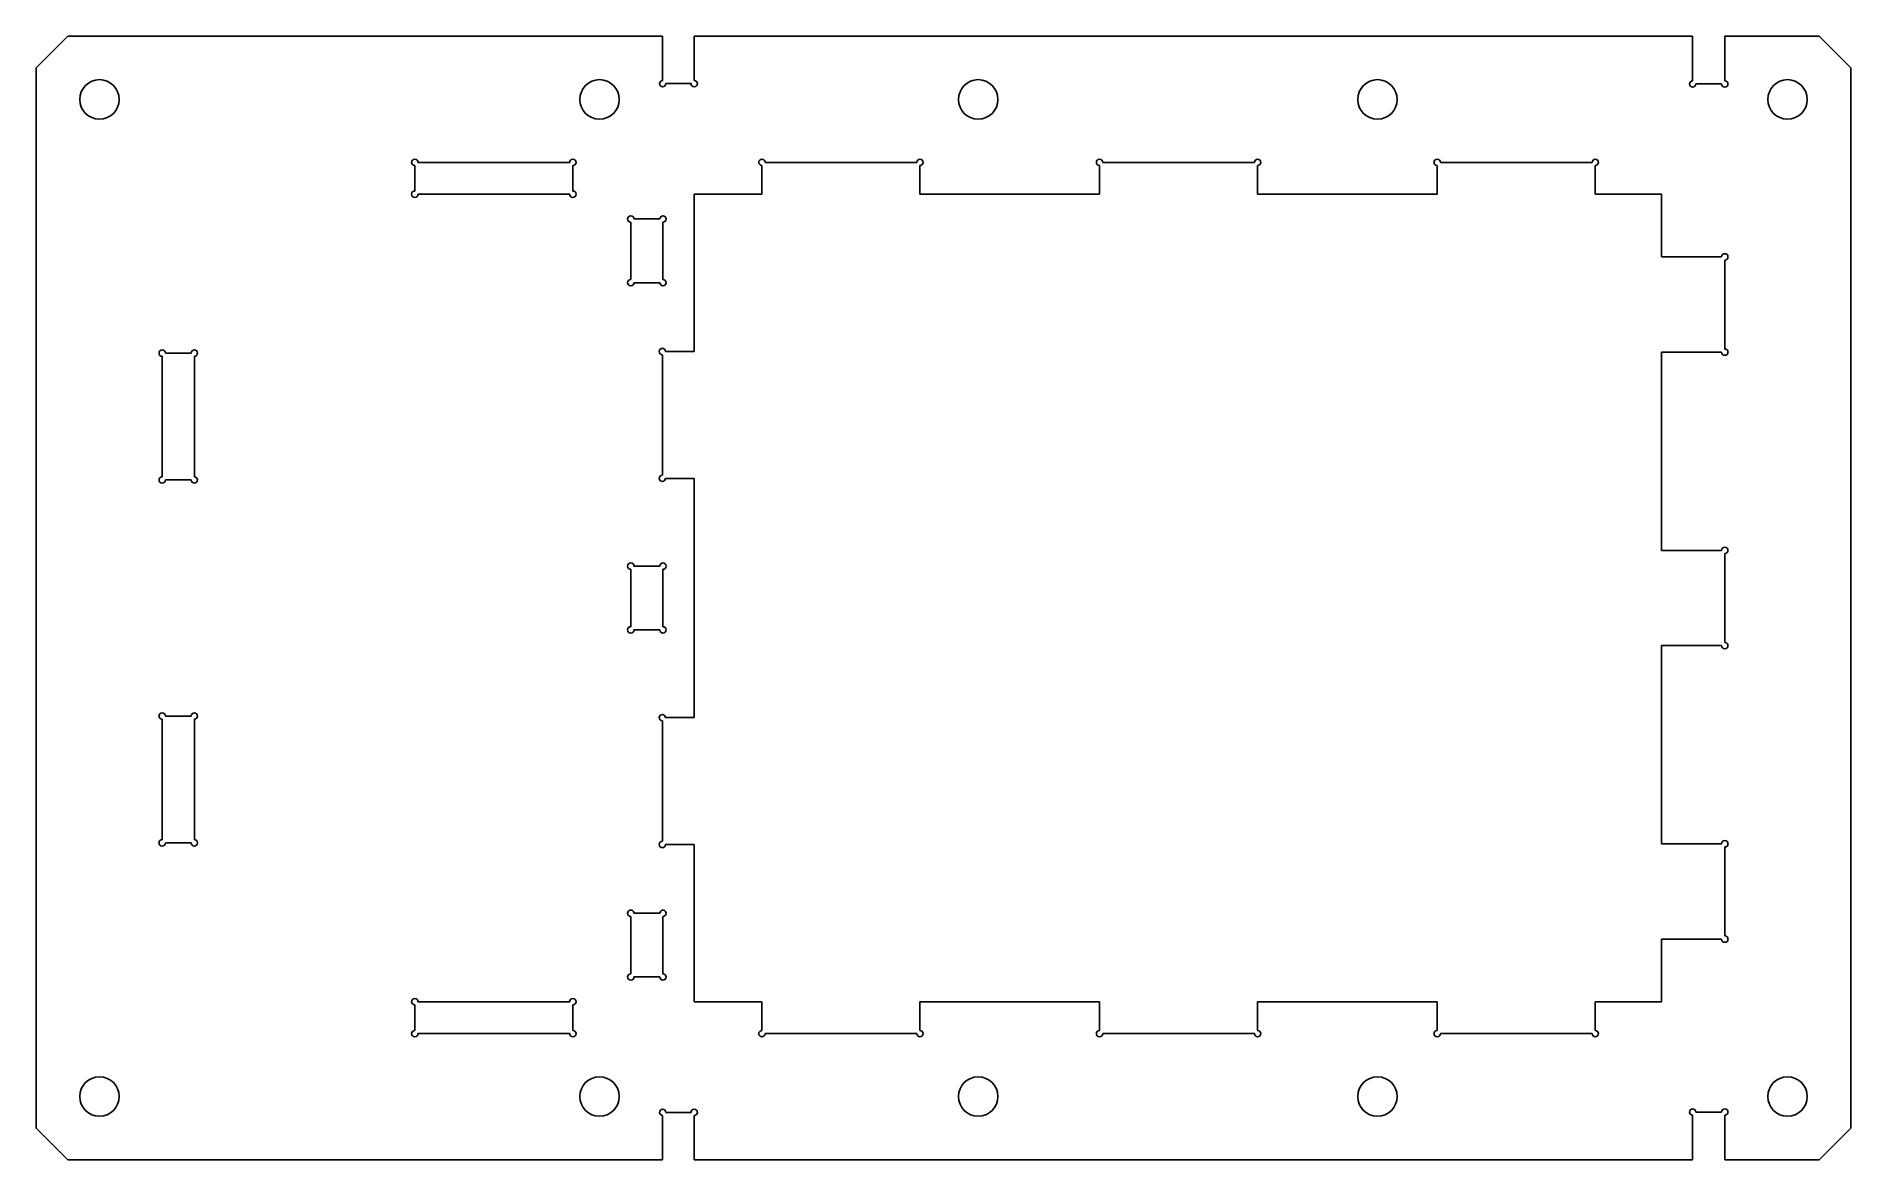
# Model space of a CAD drawing. Extents: x 62 to 637, y 185 to 541.
import ezdxf

# ---------------------------------------------------------------- set-up
doc = ezdxf.new("R2010")
doc.units = 0
doc.linetypes.add('SLD-CONTINUA', pattern=[0])
doc.layers.get('0').update_dxf_attribs({"linetype": 'CONTINUOUS'})

msp = doc.modelspace()

# ---------------------------------------------------------------- linework, layer by layer
at = {"color": 7, "linetype": 'SLD-CONTINUA'}
for p, q in [((72.14, 541.19), (62.14, 531.19)), ((260.64, 541.19), (72.14, 541.19)), ((260.64, 541.19), (260.64, 527.19)), ((270.64, 527.19), (270.64, 541.19)), ((587.04, 541.19), (270.64, 541.19)), ((587.04, 541.19), (587.04, 527.09)), ((597.24, 527.09), (597.24, 541.19)), ((627.14, 541.19), (597.24, 541.19)), ((637.14, 531.19), (627.14, 541.19)), ((62.14, 531.19), (62.14, 195.19)), ((637.14, 195.19), (637.14, 531.19)), ((261.64, 526.19), (269.64, 526.19)), ((588.04, 526.09), (596.24, 526.09)), ((183.09, 501.24), (231.19, 501.24)), ((293.09, 501.24), (341.19, 501.24)), ((400.09, 501.24), (448.19, 501.24)), ((507.09, 501.24), (555.19, 501.24)), ((182.09, 492.14), (182.09, 500.24)), ((232.19, 500.24), (232.19, 492.14)), ((292.09, 491.19), (292.09, 500.24)), ((342.19, 500.24), (342.19, 491.19)), ((399.09, 491.19), (399.09, 500.24)), ((449.19, 500.24), (449.19, 491.19)), ((506.09, 491.19), (506.09, 500.24)), ((556.19, 500.24), (556.19, 491.19)), ((231.19, 491.14), (183.09, 491.14)), ((292.09, 491.19), (270.64, 491.19)), ((270.64, 491.19), (270.64, 441.29)), ((399.09, 491.19), (342.19, 491.19)), ((506.09, 491.19), (449.19, 491.19)), ((577.14, 491.19), (556.19, 491.19)), ((577.14, 471.29), (577.14, 491.19)), ((259.74, 483.29), (251.54, 483.29)), ((250.54, 482.29), (250.54, 464.09)), ((260.74, 464.09), (260.74, 482.29)), ((587.04, 471.29), (577.14, 471.29)), ((587.04, 471.29), (596.24, 471.29)), ((597.24, 470.29), (597.24, 442.09)), ((251.54, 463.09), (259.74, 463.09)), ((102.04, 439.79), (102.04, 401.59)), ((111.24, 440.79), (103.04, 440.79)), ((112.24, 401.59), (112.24, 439.79)), ((260.54, 440.29), (260.54, 402.09)), ((270.64, 441.29), (261.54, 441.29)), ((577.14, 378.29), (577.14, 441.09)), ((577.14, 441.09), (587.04, 441.09)), ((596.24, 441.09), (587.04, 441.09)), ((103.04, 400.59), (111.24, 400.59)), ((261.54, 401.09), (270.64, 401.09)), ((270.64, 401.09), (270.64, 325.29)), ((587.04, 378.29), (577.14, 378.29)), ((587.04, 378.29), (596.24, 378.29)), ((597.24, 377.29), (597.24, 349.09)), ((250.54, 372.29), (250.54, 354.09)), ((259.74, 373.29), (251.54, 373.29)), ((260.74, 354.09), (260.74, 372.29)), ((251.54, 353.09), (259.74, 353.09)), ((577.14, 285.29), (577.14, 348.09)), ((577.14, 348.09), (587.04, 348.09)), ((596.24, 348.09), (587.04, 348.09)), ((102.04, 324.79), (102.04, 286.59)), ((111.24, 325.79), (103.04, 325.79)), ((112.24, 286.59), (112.24, 324.79)), ((260.54, 324.29), (260.54, 286.09)), ((270.64, 325.29), (261.54, 325.29)), ((103.04, 285.59), (111.24, 285.59)), ((261.54, 285.09), (270.64, 285.09)), ((270.64, 285.09), (270.64, 235.19)), ((587.04, 285.29), (577.14, 285.29)), ((587.04, 285.29), (596.24, 285.29)), ((597.24, 284.29), (597.24, 256.09)), ((250.54, 262.29), (250.54, 244.09)), ((259.74, 263.29), (251.54, 263.29)), ((260.74, 244.09), (260.74, 262.29)), ((577.14, 235.19), (577.14, 255.09)), ((577.14, 255.09), (587.04, 255.09)), ((596.24, 255.09), (587.04, 255.09)), ((251.54, 243.09), (259.74, 243.09)), ((182.09, 226.14), (182.09, 234.24)), ((183.09, 235.24), (231.19, 235.24)), ((232.19, 234.24), (232.19, 226.14)), ((270.64, 235.19), (292.09, 235.19)), ((292.09, 226.14), (292.09, 235.19)), ((342.19, 235.19), (342.19, 226.14)), ((342.19, 235.19), (399.09, 235.19)), ((399.09, 226.14), (399.09, 235.19)), ((449.19, 235.19), (449.19, 226.14)), ((449.19, 235.19), (506.09, 235.19)), ((506.09, 226.14), (506.09, 235.19)), ((556.19, 235.19), (556.19, 226.14)), ((556.19, 235.19), (577.14, 235.19)), ((231.19, 225.14), (183.09, 225.14)), ((341.19, 225.14), (293.09, 225.14)), ((448.19, 225.14), (400.09, 225.14)), ((555.19, 225.14), (507.09, 225.14)), ((260.64, 199.19), (260.64, 185.19)), ((269.64, 200.19), (261.64, 200.19)), ((270.64, 185.19), (270.64, 199.19)), ((587.04, 185.19), (587.04, 199.29)), ((588.04, 200.29), (596.24, 200.29)), ((597.24, 199.29), (597.24, 185.19)), ((62.14, 195.19), (72.14, 185.19)), ((627.14, 185.19), (637.14, 195.19)), ((72.14, 185.19), (260.64, 185.19)), ((270.64, 185.19), (587.04, 185.19)), ((597.24, 185.19), (627.14, 185.19))]:
    msp.add_line(p, q, dxfattribs=at)
for centre in [(82.14, 521.19), (240.64, 521.19), (360.64, 521.19), (487.14, 521.19), (617.14, 521.19), (82.14, 205.19), (240.64, 205.19), (360.64, 205.19), (487.14, 205.19), (617.14, 205.19)]:
    msp.add_circle(centre, 6.25, dxfattribs=at)
for centre, start, end in [((260.64, 526.19), 90, 0), ((270.64, 526.19), 180, 90), ((587.04, 526.09), 90, 0), ((597.24, 526.09), 180, 90), ((182.09, 501.24), 0, 270), ((232.19, 501.24), 270, 180), ((292.09, 501.24), 0, 270), ((342.19, 501.24), 270, 180), ((399.09, 501.24), 0, 270), ((449.19, 501.24), 270, 180), ((506.09, 501.24), 0, 270), ((556.19, 501.24), 270, 180), ((182.09, 491.14), 90, 0), ((232.19, 491.14), 180, 90), ((250.54, 483.29), 0, 270), ((260.74, 483.29), 270, 180), ((597.24, 471.29), 270, 180), ((250.54, 463.09), 90, 0), ((260.74, 463.09), 180, 90), ((102.04, 440.79), 0, 270), ((112.24, 440.79), 270, 180), ((260.54, 441.29), 0, 270), ((597.24, 441.09), 180, 90), ((102.04, 400.59), 90, 360), ((112.24, 400.59), 180, 90), ((260.54, 401.09), 90, 0), ((250.54, 373.29), 0, 270), ((260.74, 373.29), 270, 180), ((597.24, 378.29), 270, 180), ((250.54, 353.09), 90, 0), ((260.74, 353.09), 180, 90), ((597.24, 348.09), 180, 90), ((102.04, 325.79), 0, 270), ((112.24, 325.79), 270, 180), ((260.54, 325.29), 0, 270), ((102.04, 285.59), 90, 0), ((112.24, 285.59), 180, 90), ((260.54, 285.09), 90, 0), ((597.24, 285.29), 270, 180), ((250.54, 263.29), 0, 270), ((260.74, 263.29), 270, 180), ((597.24, 255.09), 180, 90), ((250.54, 243.09), 90, 0), ((260.74, 243.09), 180, 90), ((182.09, 235.24), 0, 270), ((232.19, 235.24), 270, 180), ((182.09, 225.14), 90, 0), ((232.19, 225.14), 180, 90), ((292.09, 225.14), 90, 0), ((342.19, 225.14), 180, 90), ((399.09, 225.14), 90, 0), ((449.19, 225.14), 180, 90), ((506.09, 225.14), 90, 0), ((556.19, 225.14), 180, 90), ((587.04, 200.29), 0, 270), ((597.24, 200.29), 270, 180), ((260.64, 200.19), 0, 270), ((270.64, 200.19), 270, 180)]:
    msp.add_arc(centre, 1, start, end, dxfattribs=at)

doc.saveas('drawing.dxf')
